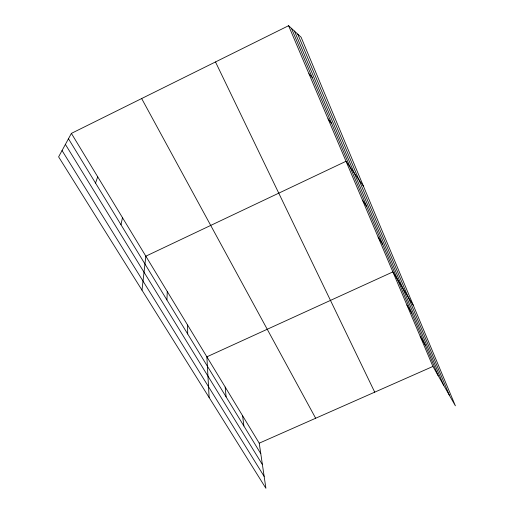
<?xml version="1.0" encoding="UTF-8"?>
<svg xmlns="http://www.w3.org/2000/svg" width="514" height="514" viewBox="0 0 514 514"><rect width="100%" height="100%" fill="white"/><g stroke="black" fill="none" stroke-linecap="round" stroke-linejoin="round"><path stroke-width="0.77" d="M166.915 299.958L167.281 291.534M141.986 290.166L145.841 256.178L346.025 161.28L363.443 186.158M120.989 224.753L122.48 217.647M95.54 183.08L97.705 176.79M71.388 133.389L58.615 156.86L265.911 488.3L259.229 443.177L71.388 133.389L288.598 25.7L301.088 37.214L455.385 405.816L432.923 366.443L288.598 25.7M259.229 443.177L432.923 366.443M308.927 73.701L312.216 77.492M328.035 118.811L331.703 123.623M362.505 200.197L366.784 206.673M378.105 237.018L382.628 244.169M62.046 150.544L264.145 476.382M65.394 144.402L262.403 464.617M413.372 305.451L392.882 271.912L206.872 356.832L209.14 397.534M68.471 138.748L260.784 453.676M406.908 305.033L411.83 313.309M420.24 336.503L425.322 345.241M141.658 98.547L315.667 418.248M215.494 61.943L374.719 392.163M294.445 31.091L443.588 385.134M291.444 28.321L438.146 375.593M297.722 34.11L449.448 395.401M242.621 415.794L243.874 425.984M225.196 387.048L226.096 396.879M187.597 325.041L187.7 333.997"/></g></svg>
